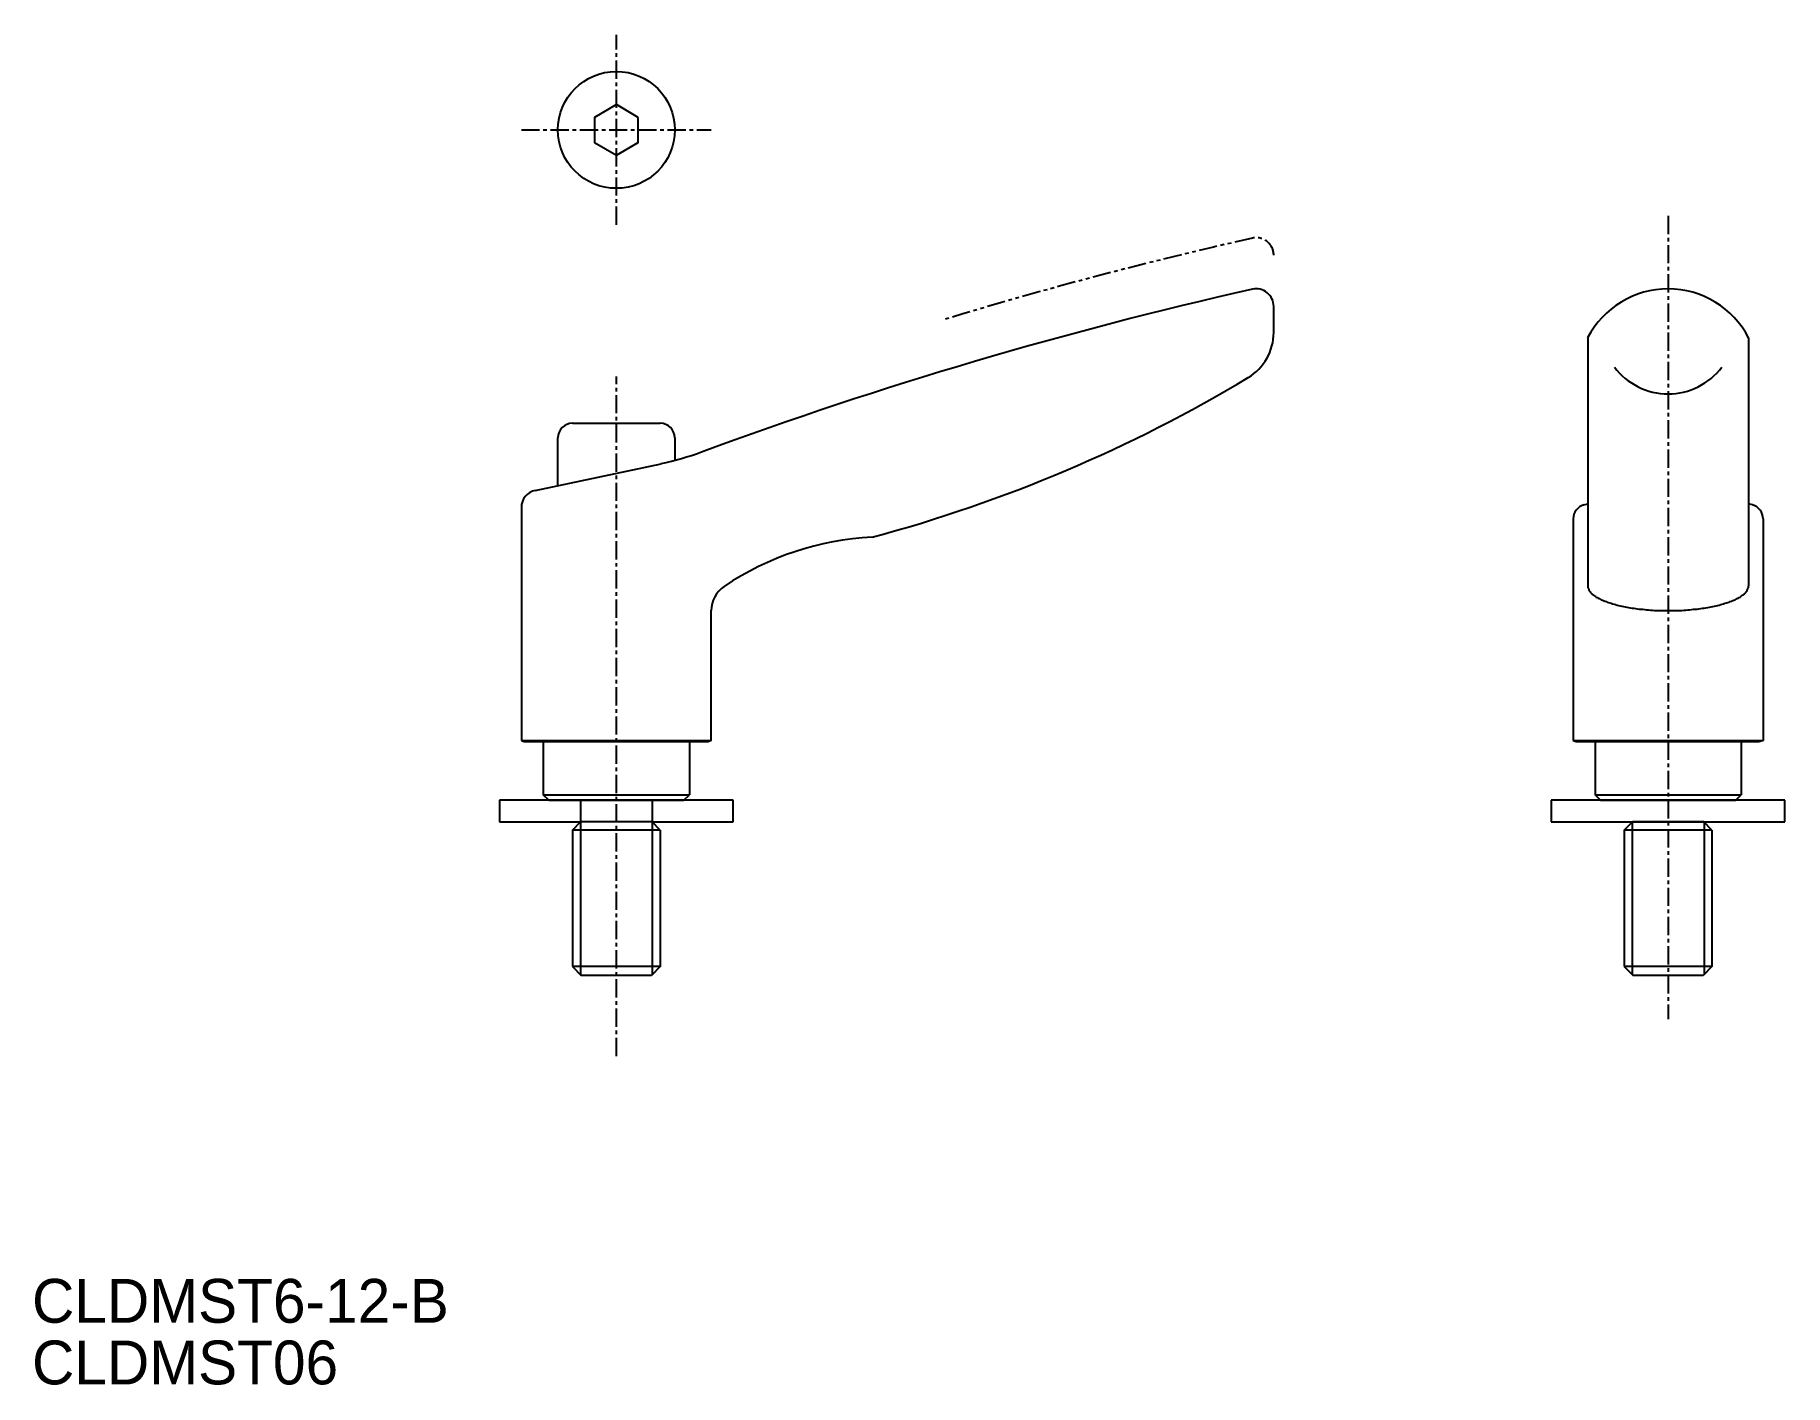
# Model space of a CAD drawing. Extents: x 0 to 120, y 0 to 92.
import ezdxf

# ---------------------------------------------------------------- set-up
doc = ezdxf.new("R2010")
doc.units = 0
doc.linetypes.add('CENTER', pattern=[2, 1.25, -0.25, 0.25, -0.25])
doc.linetypes.add('PHANTOM', pattern=[2.5, 1.25, -0.25, 0.25, -0.25, 0.25, -0.25])
doc.layers.get('0').update_dxf_attribs({"linetype": 'CONTINUOUS'})
doc.layers.add('CENTER', color=1, linetype='CENTER')

msp = doc.modelspace()

# ---------------------------------------------------------------- linework, layer by layer
at = {"color": 7, "linetype": 'CONTINUOUS'}
for p, q in [((85, 72.01), (85, 73.8)), ((106.5, 71.65), (106.5, 54.67)), ((117.5, 71.65), (117.5, 54.67)), ((36, 61.53), (36, 64.8)), ((37, 65.8), (43, 65.8)), ((44, 64.8), (44, 63.26)), ((34.45, 61.2), (43.07, 63.03)), ((33.5, 60.03), (33.5, 44.09)), ((106.23, 60.21), (106.5, 60.27)), ((117.77, 60.21), (117.5, 60.27)), ((105.5, 59.25), (105.5, 44.09)), ((118.5, 59.25), (118.5, 44.09)), ((46.5, 44.09), (46.5, 52.97)), ((33.5, 44.09), (46.5, 44.09)), ((33.5, 44.09), (33.7, 44)), ((33.7, 44), (46.3, 44)), ((35, 44), (35, 40.37)), ((45, 44), (45, 40.37)), ((46.5, 44.09), (46.3, 44)), ((105.5, 44.09), (118.5, 44.09)), ((105.5, 44.09), (105.7, 44)), ((105.7, 44), (118.24, 44)), ((107, 44), (107, 40.37)), ((117, 44), (117, 40.37)), ((118.3, 44), (117.06, 44)), ((118.5, 44.09), (118.3, 44)), ((48, 40), (32, 40)), ((32, 40), (32, 38.5)), ((35, 40.37), (45, 40.37)), ((35.37, 40), (35, 40.37)), ((35.37, 40), (44.63, 40)), ((37.55, 40), (37.55, 38.5)), ((42.45, 40), (42.45, 38.5)), ((44.63, 40), (45, 40.37)), ((48, 38.5), (48, 40)), ((120, 40), (104, 40)), ((104, 40), (104, 38.5)), ((107, 40.37), (117, 40.37)), ((107.37, 40), (107, 40.37)), ((107.37, 40), (116.63, 40)), ((116.63, 40), (117, 40.37)), ((120, 38.5), (120, 40)), ((32, 38.5), (37.55, 38.5)), ((37, 37.95), (37.55, 38.5)), ((42.45, 38.5), (37.55, 38.5)), ((43, 37.95), (42.45, 38.5)), ((42.45, 38.5), (48, 38.5)), ((104, 38.5), (120, 38.5)), ((109, 37.95), (109.55, 38.5)), ((114.45, 38.5), (109.55, 38.5)), ((114.45, 38.5), (109.65, 38.5)), ((115, 37.95), (114.45, 38.5)), ((37, 37.95), (37, 28.6)), ((43, 37.95), (37, 37.95)), ((43, 37.95), (43, 28.6)), ((115, 37.95), (109, 37.95)), ((109, 37.95), (109, 28.6)), ((115, 37.95), (115, 28.6)), ((37, 28.6), (37.6, 28)), ((43, 28.6), (37, 28.6)), ((42.4, 28), (37.6, 28)), ((43, 28.6), (42.4, 28)), ((115, 28.6), (109, 28.6)), ((109, 28.6), (109.6, 28)), ((114.4, 28), (109.6, 28)), ((115, 28.6), (114.4, 28))]:
    msp.add_line(p, q, dxfattribs=at)
at = {"color": 3, "linetype": 'CONTINUOUS'}
for p, q in [((37.54, 38.49), (37.54, 28.06)), ((42.46, 38.49), (42.46, 28.06)), ((109.54, 38.49), (109.54, 28.06)), ((114.46, 38.49), (114.46, 28.06))]:
    msp.add_line(p, q, dxfattribs=at)
at = {"color": 7, "linetype": 'CONTINUOUS'}
msp.add_lwpolyline([(41.5, 86.74), (40, 87.61), (38.5, 86.74), (38.5, 85.01), (40, 84.14), (41.5, 85.01)], close=True, dxfattribs=at)
msp.add_polyline3d([(106.5, 54.67, 0), (106.5, 54.62, 0), (106.5, 54.58, 0), (106.51, 54.54, 0), (106.52, 54.5, 0), (106.54, 54.46, 0), (106.56, 54.42, 0), (106.58, 54.38, 0), (106.6, 54.33, 0), (106.63, 54.29, 0), (106.66, 54.25, 0), (106.69, 54.21, 0), (106.73, 54.17, 0), (106.77, 54.13, 0), (106.82, 54.09, 0), (106.86, 54.05, 0), (106.91, 54.02, 0), (106.97, 53.98, 0), (107.02, 53.94, 0), (107.08, 53.9, 0), (107.14, 53.87, 0), (107.21, 53.83, 0), (107.28, 53.79, 0), (107.35, 53.76, 0), (107.42, 53.72, 0), (107.5, 53.69, 0), (107.58, 53.66, 0), (107.66, 53.62, 0), (107.75, 53.59, 0), (107.83, 53.56, 0), (107.92, 53.53, 0), (108.01, 53.5, 0), (108.11, 53.47, 0), (108.2, 53.44, 0), (108.3, 53.41, 0), (108.4, 53.38, 0), (108.51, 53.35, 0), (108.61, 53.33, 0), (108.72, 53.3, 0), (108.83, 53.28, 0), (108.94, 53.26, 0), (109.06, 53.23, 0), (109.17, 53.21, 0), (109.29, 53.19, 0), (109.41, 53.17, 0), (109.53, 53.15, 0), (109.65, 53.13, 0), (109.77, 53.12, 0), (109.89, 53.1, 0), (110.02, 53.08, 0), (110.14, 53.07, 0), (110.27, 53.06, 0), (110.4, 53.04, 0), (110.53, 53.03, 0), (110.66, 53.02, 0), (110.79, 53.01, 0), (110.93, 53, 0), (111.06, 52.99, 0), (111.19, 52.99, 0), (111.33, 52.98, 0), (111.46, 52.98, 0), (111.59, 52.97, 0), (111.73, 52.97, 0), (111.86, 52.97, 0), (112, 52.97, 0), (112.14, 52.97, 0), (112.27, 52.97, 0), (112.41, 52.97, 0), (112.54, 52.98, 0), (112.67, 52.98, 0), (112.81, 52.99, 0), (112.94, 52.99, 0), (113.07, 53, 0), (113.21, 53.01, 0), (113.34, 53.02, 0), (113.47, 53.03, 0), (113.6, 53.04, 0), (113.73, 53.06, 0), (113.86, 53.07, 0), (113.98, 53.08, 0), (114.11, 53.1, 0), (114.23, 53.12, 0), (114.35, 53.13, 0), (114.47, 53.15, 0), (114.59, 53.17, 0), (114.71, 53.19, 0), (114.83, 53.21, 0), (114.94, 53.23, 0), (115.06, 53.26, 0), (115.17, 53.28, 0), (115.28, 53.3, 0), (115.39, 53.33, 0), (115.49, 53.35, 0), (115.6, 53.38, 0), (115.7, 53.41, 0), (115.8, 53.44, 0), (115.89, 53.47, 0), (115.99, 53.5, 0), (116.08, 53.53, 0), (116.17, 53.56, 0), (116.25, 53.59, 0), (116.34, 53.62, 0), (116.42, 53.66, 0), (116.5, 53.69, 0), (116.58, 53.72, 0), (116.65, 53.76, 0), (116.72, 53.79, 0), (116.79, 53.83, 0), (116.86, 53.87, 0), (116.92, 53.9, 0), (116.98, 53.94, 0), (117.03, 53.98, 0), (117.09, 54.02, 0), (117.14, 54.05, 0), (117.18, 54.09, 0), (117.23, 54.13, 0), (117.27, 54.17, 0), (117.31, 54.21, 0), (117.34, 54.25, 0), (117.37, 54.29, 0), (117.4, 54.33, 0), (117.42, 54.38, 0), (117.44, 54.42, 0), (117.46, 54.46, 0), (117.48, 54.5, 0), (117.49, 54.54, 0), (117.5, 54.58, 0), (117.5, 54.62, 0), (117.5, 54.67, 0)], dxfattribs=at)
msp.add_circle((40, 85.88), 4, dxfattribs=at)
at = {"color": 3, "linetype": 'PHANTOM'}
for centre, radius, start, end in [((149.5, -214.19), 300, 102.6995, 106.8885), ((83.8, 77.3), 1.2, 0, 102.3202)]:
    msp.add_arc(centre, radius, start, end, dxfattribs=at)
at = {"color": 7, "linetype": 'CONTINUOUS'}
for centre, radius, start, end in [((149.5, -217.69), 300, 102.6995, 110.2164), ((83.8, 73.8), 1.2, 0, 102.3202), ((112, 68.8), 6.2, 27.3186, 152.6814), ((81.4, 72.01), 3.6, 301.0292, 0), ((112, 72.41), 4.6, 216.9899, 323.0101), ((31.71, 154.62), 100, 284.9466, 301.0292), ((37, 64.8), 1, 90, 180), ((43, 64.8), 1, 0, 90), ((38.91, 82.6), 20, 282, 290.2164), ((34.7, 60.03), 1.2, 102, 180), ((106.5, 59.25), 1, 105.7247, 180), ((117.5, 59.25), 1, 0, 74.2753), ((58.54, 38.03), 20, 92.9684, 123.8858), ((48.5, 52.97), 2, 123.8858, 180)]:
    msp.add_arc(centre, radius, start, end, dxfattribs=at)
at = {"layer": 'CENTER', "color": 1, "linetype": 'CENTER'}
for p, q in [((40, 79.38), (40, 92.38)), ((33.5, 85.88), (46.5, 85.88)), ((112, 80), (112, 25)), ((40, 22.48), (40, 68.99))]:
    msp.add_line(p, q, dxfattribs=at)

# ---------------------------------------------------------------- texts
for s, p in [('CLDMST6-12-B', (0, 4.22)), ('CLDMST06', (0, 0))]:
    msp.add_text(s, height=3).set_placement(p)

doc.saveas('drawing.dxf')
